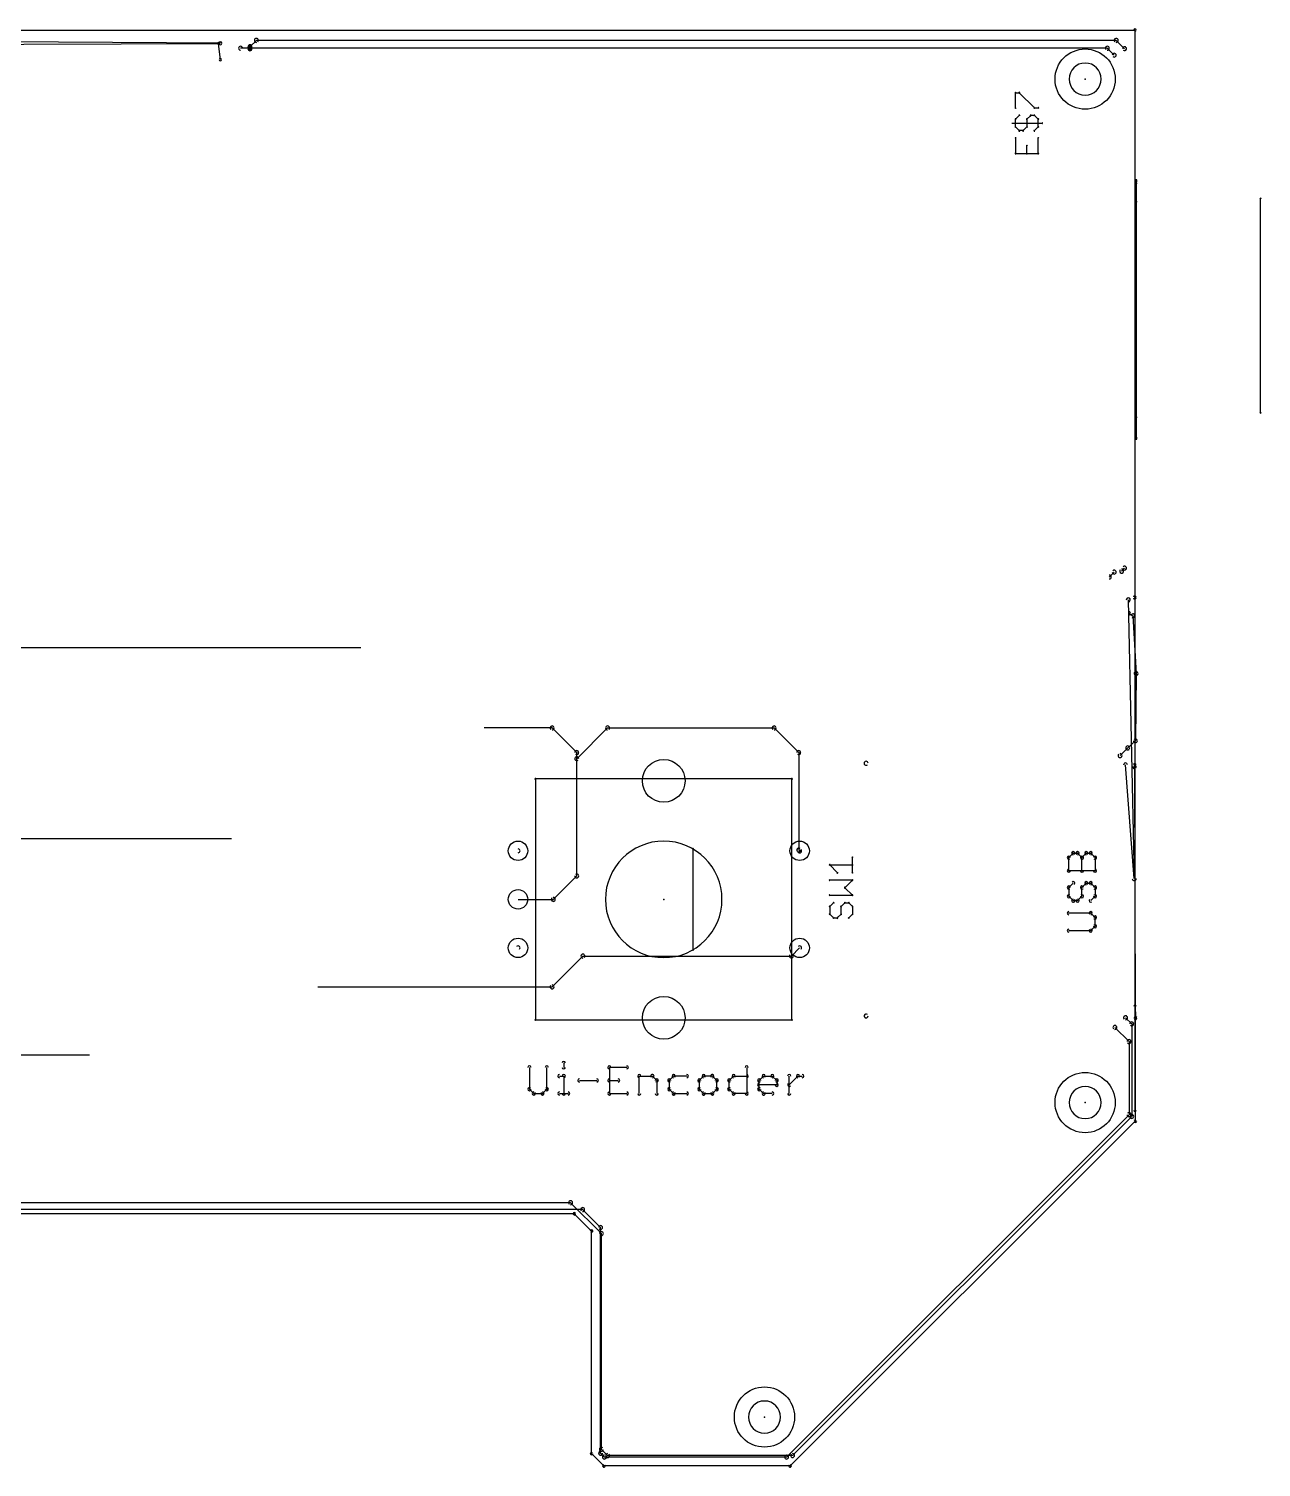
# Model space of a CAD drawing. Header units: millimetres. Extents: x 103 to 292, y -140 to -65.
# Drawn here: x 228.6 to 292.1, y -139.7 to -65.6 of the extents above; entities that cross this region are included whole.
import ezdxf

# ---------------------------------------------------------------- set-up
doc = ezdxf.new("R2010")
doc.units = ezdxf.units.MM
for name, color, linetype in [('1', 82, 'CONTINUOUS'), ('16', 175, 'CONTINUOUS'), ('20', 7, 'CONTINUOUS'), ('21', 253, 'CONTINUOUS'), ('23', 7, 'CONTINUOUS'), ('25', 253, 'CONTINUOUS'), ('29', 253, 'CONTINUOUS'), ('30', 253, 'CONTINUOUS'), ('44', 253, 'CONTINUOUS')]:
    doc.layers.add(name, color=color, linetype=linetype)

msp = doc.modelspace()

# ---------------------------------------------------------------- linework, layer by layer
at = {"layer": '1'}
for points in [[(238.506, -66.3448), (177.3682, -65.9638)], [(284.1752, -66.5988), (239.5474, -66.5988)], [(284.5308, -66.9544), (284.1752, -66.5988)], [(284.2768, -93.8276), (284.5308, -93.5736)], [(285.2598, -95.692), (285.4909, -95.824)], [(285.4909, -95.824), (285.656, -98.7958)], [(285.656, -98.7958), (285.623, -102.2629)], [(285.2268, -102.6262), (284.8305, -103.0224)], [(285.623, -102.2629), (285.2268, -102.6262)], [(284.5664, -117.0229), (285.2928, -117.7493)], [(285.2928, -117.7493), (285.2928, -121.5136)], [(285.2928, -121.5136), (267.6601, -139.1463)], [(257.1598, -126.4006), (174.0154, -126.4006)], [(258.0843, -127.3251), (257.1598, -126.4006)], [(258.0843, -138.9482), (258.0843, -127.3251)], [(258.2824, -139.1463), (258.0843, -138.9482)], [(267.6601, -139.1463), (258.2824, -139.1463)]]:
    msp.add_lwpolyline(points, dxfattribs=at)
for points in [[(238.5822, -66.3448, 1), (238.4298, -66.3448, 1)], [(238.5055, -66.421, 1), (238.5065, -66.2686, 1)], [(239.649, -66.5987, 1), (239.4458, -66.5989, 1)], [(239.5474, -66.4972, 1), (239.5474, -66.7004, 1)], [(284.247, -66.527, 1), (284.1034, -66.6706, 1)], [(284.1752, -66.7004, 1), (284.1752, -66.4972, 1)], [(284.6324, -66.9544, 1), (284.4292, -66.9544, 1)], [(284.459, -67.0262, 1), (284.6026, -66.8826, 1)], [(284.2768, -93.9292, 1), (284.2768, -93.726, 1)], [(284.4292, -93.5736, 1), (284.6324, -93.5736, 1)], [(284.6026, -93.6454, 1), (284.459, -93.5018, 1)], [(285.261, -95.7935, 1), (285.2586, -95.5904, 1)], [(285.5924, -95.8184, 1), (285.3895, -95.8297, 1)], [(285.4405, -95.9123, 1), (285.5413, -95.7358, 1)], [(285.7576, -98.7968, 1), (285.5544, -98.7949, 1)], [(285.5546, -98.8015, 1), (285.7575, -98.7902, 1)], [(285.6917, -102.3378, 1), (285.5543, -102.188, 1)], [(284.7587, -102.9506, 1), (284.9024, -103.0942, 1)], [(284.8305, -103.124, 1), (284.8305, -102.9208, 1)], [(285.1581, -102.5513, 1), (285.2954, -102.7011, 1)], [(285.2986, -102.698, 1), (285.1549, -102.5543, 1)], [(285.5214, -102.262, 1), (285.7246, -102.2639, 1)], [(271.8562, -103.4186, 1), (271.653, -103.4186, 1)], [(271.6828, -103.3468, 1), (271.8264, -103.4905, 1)], [(271.8264, -116.3567, 1), (271.6828, -116.5004, 1)], [(271.653, -116.4285, 1), (271.8562, -116.4285, 1)], [(284.6382, -116.951, 1), (284.4945, -117.0947, 1)], [(284.5664, -117.1245, 1), (284.5664, -116.9213, 1)], [(285.3944, -117.7493, 1), (285.1912, -117.7493, 1)], [(285.221, -117.8212, 1), (285.3646, -117.6775, 1)], [(285.3646, -121.5854, 1), (285.221, -121.4418, 1)], [(285.1912, -121.5136, 1), (285.3944, -121.5136, 1)], [(257.2316, -126.3287, 1), (257.0879, -126.4724, 1)], [(257.1598, -126.5022, 1), (257.1598, -126.299, 1)], [(258.1859, -127.3251, 1), (257.9827, -127.3251, 1)], [(258.0125, -127.397, 1), (258.1562, -127.2533, 1)], [(258.1562, -138.8763, 1), (258.0125, -139.02, 1)], [(257.9827, -138.9482, 1), (258.1859, -138.9482, 1)], [(258.2824, -139.0447, 1), (258.2824, -139.2479, 1)], [(258.2106, -139.2181, 1), (258.3543, -139.0744, 1)], [(267.5883, -139.0744, 1), (267.732, -139.2181, 1)], [(267.6601, -139.2479, 1), (267.6601, -139.0447, 1)]]:
    msp.add_lwpolyline(points, format="xyb", dxfattribs=at)
at = {"layer": '16'}
for points in [[(238.4044, -66.3702), (223.3676, -66.421)], [(238.506, -67.183), (238.4044, -66.3702)], [(240.3602, -66.1924), (240.03, -66.5226)], [(240.03, -66.5226), (240.03, -66.5734)], [(240.03, -66.5734), (240.03, -66.6242)], [(284.6324, -66.1924), (240.3602, -66.1924)], [(285.0642, -66.6242), (284.6324, -66.1924)], [(284.9118, -93.5228), (285.0642, -93.3704)], [(285.2547, -95.0087), (285.5595, -109.3597)], [(245.745, -97.4725), (175.5775, -97.4725)], [(255.5875, -101.6), (252.095, -101.6)], [(256.8575, -102.87), (255.5875, -101.6)], [(256.8575, -103.1875), (258.445, -101.6)], [(258.445, -101.6), (267.0175, -101.6)], [(267.0175, -101.6), (268.2875, -102.87)], [(256.8575, -109.22), (256.8575, -102.87)], [(268.2875, -102.87), (268.2875, -107.8798)], [(256.8575, -109.22), (256.8575, -103.1875)], [(285.5595, -109.3597), (285.115, -103.505)], [(239.0775, -107.315), (197.8025, -107.315)], [(268.2875, -107.8798), (268.3342, -107.9265)], [(255.651, -110.4265), (256.8575, -109.22)], [(253.8343, -110.4265), (255.651, -110.4265)], [(267.9133, -113.3475), (268.3342, -112.9265)], [(255.5875, -114.935), (257.175, -113.3475)], [(257.175, -113.3475), (267.9133, -113.3475)], [(243.5225, -114.935), (255.5875, -114.935)], [(285.115, -116.5225), (285.4325, -116.84)], [(285.4325, -116.84), (285.4325, -121.6025)], [(220.345, -118.4275), (231.775, -118.4275)], [(285.4325, -121.6025), (267.97, -139.065)], [(256.54, -126.0475), (174.625, -126.0475)], [(258.1275, -127.635), (256.54, -126.0475)], [(258.1275, -138.7475), (258.1275, -127.635)], [(258.445, -139.065), (258.1275, -138.7475)], [(267.97, -139.065), (258.445, -139.065)]]:
    msp.add_lwpolyline(points, dxfattribs=at)
for points in [[(238.4674, -66.3623, 1), (238.3414, -66.3781, 1)], [(238.4046, -66.4337, 1), (238.4042, -66.3067, 1)], [(240.1316, -66.5226, 1), (239.9284, -66.5226, 1)], [(240.1316, -66.5734, 1), (239.9284, -66.5734, 1)], [(240.1316, -66.6242, 1), (239.9284, -66.6242, 1)], [(239.9284, -66.5734, 1), (240.1316, -66.5734, 1)], [(239.9284, -66.6242, 1), (240.1316, -66.6242, 1)], [(239.9582, -66.4508, 1), (240.1018, -66.5944, 1)], [(240.3602, -66.0908, 1), (240.3602, -66.294, 1)], [(240.432, -66.2642, 1), (240.2884, -66.1206, 1)], [(284.7042, -66.1206, 1), (284.5606, -66.2642, 1)], [(284.6324, -66.294, 1), (284.6324, -66.0908, 1)], [(285.1658, -66.6242, 1), (284.9626, -66.6242, 1)], [(284.9924, -66.696, 1), (285.136, -66.5524, 1)], [(238.5695, -67.183, 1), (238.4425, -67.183, 1)], [(238.443, -67.1909, 1), (238.569, -67.1751, 1)], [(285.136, -93.4422, 1), (284.9924, -93.2986, 1)], [(284.84, -93.451, 1), (284.9836, -93.5946, 1)], [(284.9118, -93.6244, 1), (284.9118, -93.4212, 1)], [(284.9626, -93.3704, 1), (285.1658, -93.3704, 1)], [(285.3563, -95.0065, 1), (285.1531, -95.0109, 1)], [(285.2536, -95.1103, 1), (285.2558, -94.9071, 1)], [(255.6593, -101.5282, 1), (255.5157, -101.6718, 1)], [(255.5875, -101.7016, 1), (255.5875, -101.4984, 1)], [(258.445, -101.4984, 1), (258.445, -101.7016, 1)], [(258.5168, -101.6718, 1), (258.3732, -101.5282, 1)], [(267.0893, -101.5282, 1), (266.9457, -101.6718, 1)], [(267.0175, -101.7016, 1), (267.0175, -101.4984, 1)], [(256.9591, -102.87, 1), (256.7559, -102.87, 1)], [(256.7857, -102.9418, 1), (256.9293, -102.7982, 1)], [(268.3891, -102.87, 1), (268.1859, -102.87, 1)], [(268.2157, -102.9418, 1), (268.3593, -102.7982, 1)], [(256.9591, -103.1875, 1), (256.7559, -103.1875, 1)], [(256.7857, -103.1157, 1), (256.9293, -103.2593, 1)], [(285.2163, -103.4973, 1), (285.0137, -103.5127, 1)], [(253.8343, -108.0281, 1), (253.8343, -107.8249, 1)], [(268.3593, -107.8079, 1), (268.2157, -107.9516, 1)], [(268.1859, -107.8798, 1), (268.3891, -107.8798, 1)], [(268.2624, -107.9983, 1), (268.4061, -107.8547, 1)], [(256.7559, -109.22, 1), (256.9591, -109.22, 1)], [(256.7559, -109.22, 1), (256.9591, -109.22, 1)], [(256.9293, -109.2918, 1), (256.7857, -109.1482, 1)], [(285.4579, -109.3619, 1), (285.6611, -109.3575, 1)], [(285.4582, -109.3674, 1), (285.6608, -109.352, 1)], [(255.5792, -110.3547, 1), (255.7228, -110.4983, 1)], [(255.651, -110.5281, 1), (255.651, -110.3249, 1)], [(253.9061, -112.9983, 1), (253.7624, -112.8547, 1)], [(257.175, -113.2459, 1), (257.175, -113.4491, 1)], [(257.2468, -113.4193, 1), (257.1032, -113.2757, 1)], [(267.8414, -113.2757, 1), (267.9851, -113.4193, 1)], [(267.9133, -113.4491, 1), (267.9133, -113.2459, 1)], [(268.4061, -112.9983, 1), (268.2624, -112.8547, 1)], [(255.5157, -114.8632, 1), (255.6593, -115.0068, 1)], [(255.5875, -115.0366, 1), (255.5875, -114.8334, 1)], [(285.1868, -116.4507, 1), (285.0432, -116.5943, 1)], [(285.115, -116.6241, 1), (285.115, -116.4209, 1)], [(285.5341, -116.84, 1), (285.3309, -116.84, 1)], [(285.3607, -116.9118, 1), (285.5043, -116.7682, 1)], [(285.3309, -121.6025, 1), (285.5341, -121.6025, 1)], [(285.5043, -121.6743, 1), (285.3607, -121.5307, 1)], [(256.6118, -125.9757, 1), (256.4682, -126.1193, 1)], [(256.54, -126.1491, 1), (256.54, -125.9459, 1)], [(258.2291, -127.635, 1), (258.0259, -127.635, 1)], [(258.0557, -127.7068, 1), (258.1993, -127.5632, 1)], [(258.0259, -138.7475, 1), (258.2291, -138.7475, 1)], [(258.1993, -138.6757, 1), (258.0557, -138.8193, 1)], [(258.445, -138.9634, 1), (258.445, -139.1666, 1)], [(258.3732, -139.1368, 1), (258.5168, -138.9932, 1)], [(267.8982, -138.9932, 1), (268.0418, -139.1368, 1)], [(267.97, -139.1666, 1), (267.97, -138.9634, 1)]]:
    msp.add_lwpolyline(points, format="xyb", dxfattribs=at)
at = {"layer": '20'}
for points in [[(174.7012, -65.659), (285.5976, -65.659)], [(285.5976, -65.659), (285.5976, -121.285)], [(285.59, -94.8665), (285.59, -94.8995)], [(285.5595, -103.632), (285.5913, -103.6003)], [(285.623, -116.4666), (285.59, -103.4999)], [(285.6014, -115.9383), (285.623, -116.4666)], [(285.623, -116.5543), (285.6014, -115.9383)], [(285.623, -121.8565), (285.623, -116.5543)], [(285.5913, -121.8565), (267.843, -139.6047)], [(256.7305, -126.619), (174.4027, -126.619)], [(257.6195, -127.508), (256.7305, -126.619)], [(257.6195, -138.9698), (257.6195, -127.508)], [(258.2545, -139.6047), (257.6195, -138.9698)], [(267.843, -139.6047), (258.2545, -139.6047)]]:
    msp.add_lwpolyline(points, dxfattribs=at)
for points in [[(285.6611, -65.659, 1), (285.5341, -65.659, 1)], [(285.5976, -65.7225, 1), (285.5976, -65.5955, 1)], [(285.6535, -94.8665, 1), (285.5265, -94.8665, 1)], [(285.59, -94.93, 1), (285.59, -94.803, 1)], [(285.5265, -94.8995, 1), (285.6535, -94.8995, 1)], [(285.5146, -103.5871, 1), (285.6044, -103.6769, 1)], [(285.6535, -103.4998, 1), (285.5265, -103.5001, 1)], [(285.6362, -103.6452, 1), (285.5463, -103.5553, 1)], [(285.6649, -115.9357, 1), (285.538, -115.9409, 1)], [(285.6649, -115.9361, 1), (285.5379, -115.9405, 1)], [(285.5595, -116.4668, 1), (285.6865, -116.4665, 1)], [(285.6865, -116.5543, 1), (285.5595, -116.5543, 1)], [(285.5595, -116.5565, 1), (285.6865, -116.552, 1)], [(285.5596, -116.4692, 1), (285.6864, -116.464, 1)], [(285.5341, -121.285, 1), (285.6611, -121.285, 1)], [(285.6362, -121.9014, 1), (285.5463, -121.8116, 1)], [(285.5595, -121.8565, 1), (285.6865, -121.8565, 1)], [(256.7754, -126.5741, 1), (256.6856, -126.6639, 1)], [(256.7305, -126.6825, 1), (256.7305, -126.5555, 1)], [(257.683, -127.508, 1), (257.556, -127.508, 1)], [(257.5746, -127.5529, 1), (257.6644, -127.4631, 1)], [(257.6644, -138.9248, 1), (257.5746, -139.0147, 1)], [(257.556, -138.9698, 1), (257.683, -138.9698, 1)], [(258.2545, -139.5412, 1), (258.2545, -139.6683, 1)], [(258.2096, -139.6497, 1), (258.2994, -139.5598, 1)], [(267.7981, -139.5598, 1), (267.8879, -139.6497, 1)], [(267.843, -139.6683, 1), (267.843, -139.5412, 1)]]:
    msp.add_lwpolyline(points, format="xyb", dxfattribs=at)
for centre in [(283.0322, -68.1863), (283.0322, -120.8913), (266.5222, -137.0838)]:
    msp.add_circle(centre, 1.55, dxfattribs=at)
at = {"layer": '21'}
for points in [[(285.6999, -73.4032, 1), (285.6364, -73.4032, 1)], [(285.6999, -73.4032, 1), (285.6364, -73.4032, 1)], [(285.6999, -73.4532, 1), (285.6364, -73.4532, 1)], [(285.6999, -73.4532, 1), (285.6364, -73.4532, 1)], [(285.6364, -73.4532, 1), (285.6999, -73.4532, 1)], [(285.6364, -73.4532, 1), (285.6999, -73.4532, 1)], [(285.6999, -73.5532, 1), (285.6364, -73.5532, 1)], [(285.6364, -73.5532, 1), (285.6999, -73.5532, 1)], [(285.6364, -73.5532, 1), (285.6999, -73.5532, 1)], [(285.6682, -73.4349, 1), (285.6682, -73.3714, 1)], [(285.6682, -74.5349, 1), (285.6682, -74.4714, 1)], [(292.0999, -74.3532, 1), (292.0364, -74.3532, 1)], [(285.6682, -85.6349, 1), (285.6682, -85.5714, 1)], [(292.0364, -85.3532, 1), (292.0999, -85.3532, 1)], [(285.6999, -86.6532, 1), (285.6364, -86.6532, 1)], [(285.6999, -86.6532, 1), (285.6364, -86.6532, 1)], [(285.6364, -86.6532, 1), (285.6999, -86.6532, 1)], [(285.6364, -86.7032, 1), (285.6999, -86.7032, 1)], [(285.6364, -86.7032, 1), (285.6999, -86.7032, 1)], [(285.6682, -86.7349, 1), (285.6682, -86.6714, 1)], [(254.7343, -104.1947, 1), (254.7343, -104.2583, 1)], [(254.766, -104.2265, 1), (254.7025, -104.2265, 1)], [(267.966, -104.2265, 1), (267.9025, -104.2265, 1)], [(267.9343, -104.2583, 1), (267.9343, -104.1947, 1)], [(261.3342, -113.4265, 1), (261.3342, -107.4265, 1), (261.3342, -113.4265)], [(262.866, -107.8265, 1), (262.8025, -107.8265, 1)], [(282.42, -107.9689, 1), (282.42, -108.134, 1)], [(282.4783, -108.1098, 1), (282.3616, -107.993, 1)], [(282.7029, -107.993, 1), (282.5861, -108.1098, 1)], [(282.6445, -108.134, 1), (282.6445, -107.9689, 1)], [(283.0936, -107.9689, 1), (283.0936, -108.134, 1)], [(283.152, -108.1098, 1), (283.0353, -107.993, 1)], [(283.3766, -107.993, 1), (283.2598, -108.1098, 1)], [(283.3182, -108.134, 1), (283.3182, -107.9689, 1)], [(282.2779, -108.276, 1), (282.1128, -108.276, 1)], [(282.137, -108.2176, 1), (282.2538, -108.3343, 1)], [(282.1954, -108.8671, 1), (282.1954, -109.0322, 1)], [(282.9516, -108.276, 1), (282.7865, -108.276, 1)], [(282.8107, -108.2176, 1), (282.9274, -108.3343, 1)], [(282.8107, -108.3343, 1), (282.9274, -108.2176, 1)], [(283.6253, -108.276, 1), (283.4602, -108.276, 1)], [(283.4844, -108.3343, 1), (283.6011, -108.2176, 1)], [(283.5427, -109.0322, 1), (283.5427, -108.8671, 1)], [(282.1128, -108.9496, 1), (282.2779, -108.9496, 1)], [(282.4783, -109.6534, 1), (282.3616, -109.5366, 1)], [(282.7865, -108.9496, 1), (282.9516, -108.9496, 1)], [(283.0936, -109.5125, 1), (283.0936, -109.6776, 1)], [(283.152, -109.6534, 1), (283.0353, -109.5366, 1)], [(283.3766, -109.5366, 1), (283.2598, -109.6534, 1)], [(283.3182, -109.6776, 1), (283.3182, -109.5125, 1)], [(283.4602, -108.9496, 1), (283.6253, -108.9496, 1)], [(282.2779, -109.8196, 1), (282.1128, -109.8196, 1)], [(282.137, -109.7612, 1), (282.2538, -109.8779, 1)], [(282.2538, -110.2103, 1), (282.137, -110.3271, 1)], [(282.1128, -110.2687, 1), (282.2779, -110.2687, 1)], [(282.9516, -109.8196, 1), (282.7865, -109.8196, 1)], [(282.8107, -109.7612, 1), (282.9274, -109.8779, 1)], [(282.7865, -110.2687, 1), (282.9516, -110.2687, 1)], [(282.9274, -110.3271, 1), (282.8107, -110.2103, 1)], [(283.6253, -109.8196, 1), (283.4602, -109.8196, 1)], [(283.4602, -110.2687, 1), (283.6253, -110.2687, 1)], [(283.4844, -109.8779, 1), (283.6011, -109.7612, 1)], [(283.6011, -110.3271, 1), (283.4844, -110.2103, 1)], [(282.1954, -111.0561, 1), (282.1954, -111.2212, 1)], [(282.42, -110.4107, 1), (282.42, -110.5758, 1)], [(282.3616, -110.5516, 1), (282.4783, -110.4349, 1)], [(282.5861, -110.4349, 1), (282.7029, -110.5516, 1)], [(282.6445, -110.5758, 1), (282.6445, -110.4107, 1)], [(283.2598, -110.4349, 1), (283.3766, -110.5516, 1)], [(283.3766, -111.0803, 1), (283.2598, -111.197, 1)], [(283.3182, -111.2212, 1), (283.3182, -111.0561, 1)], [(283.6253, -111.3632, 1), (283.4602, -111.3632, 1)], [(283.4602, -111.8123, 1), (283.6253, -111.8123, 1)], [(283.4844, -111.4216, 1), (283.6011, -111.3048, 1)], [(283.6011, -111.8707, 1), (283.4844, -111.7539, 1)], [(282.1954, -111.9543, 1), (282.1954, -112.1194, 1)], [(283.2598, -111.9785, 1), (283.3766, -112.0952, 1)], [(283.3182, -112.1194, 1), (283.3182, -111.9543, 1)], [(262.8025, -113.0265, 1), (262.866, -113.0265, 1)], [(254.7025, -116.6265, 1), (254.766, -116.6265, 1)], [(254.7343, -116.5948, 1), (254.7343, -116.6583, 1)], [(267.9025, -116.6265, 1), (267.966, -116.6265, 1)], [(267.9343, -116.6583, 1), (267.9343, -116.5948, 1)], [(254.5017, -119.0766, 1), (254.3366, -119.0766, 1)], [(255.3999, -119.0766, 1), (255.2348, -119.0766, 1)], [(256.2698, -118.852, 1), (256.1047, -118.852, 1)], [(256.1047, -119.0766, 1), (256.2698, -119.0766, 1)], [(258.5354, -118.994, 1), (258.5354, -119.1591, 1)], [(258.6179, -119.0766, 1), (258.4528, -119.0766, 1)], [(259.4336, -119.1591, 1), (259.4336, -118.994, 1)], [(265.6906, -119.0766, 1), (265.5255, -119.0766, 1)], [(255.9627, -119.4432, 1), (255.9627, -119.6083, 1)], [(256.2698, -119.5257, 1), (256.1047, -119.5257, 1)], [(256.1873, -119.6083, 1), (256.1873, -119.4432, 1)], [(256.9918, -119.6677, 1), (256.9918, -119.8328, 1)], [(257.89, -119.8328, 1), (257.89, -119.6677, 1)], [(258.5354, -119.6677, 1), (258.5354, -119.8328, 1)], [(258.9845, -119.8328, 1), (258.9845, -119.6677, 1)], [(260.1615, -119.5257, 1), (259.9964, -119.5257, 1)], [(260.079, -119.4432, 1), (260.079, -119.6083, 1)], [(260.811, -119.4673, 1), (260.6943, -119.5841, 1)], [(260.7527, -119.6083, 1), (260.7527, -119.4432, 1)], [(261.0598, -119.7503, 1), (260.8947, -119.7503, 1)], [(260.9189, -119.8086, 1), (261.0356, -119.6919, 1)], [(261.7051, -119.7503, 1), (261.54, -119.7503, 1)], [(261.5642, -119.6919, 1), (261.681, -119.8086, 1)], [(261.8471, -119.4432, 1), (261.8471, -119.6083, 1)], [(261.9055, -119.5841, 1), (261.7888, -119.4673, 1)], [(262.5208, -119.6083, 1), (262.5208, -119.4432, 1)], [(263.2488, -119.7503, 1), (263.0836, -119.7503, 1)], [(263.1078, -119.6919, 1), (263.2246, -119.8086, 1)], [(263.3908, -119.4432, 1), (263.3908, -119.6083, 1)], [(263.4491, -119.5841, 1), (263.3324, -119.4673, 1)], [(263.8982, -119.4673, 1), (263.7815, -119.5841, 1)], [(263.8399, -119.6083, 1), (263.8399, -119.4432, 1)], [(264.147, -119.7503, 1), (263.9819, -119.7503, 1)], [(264.0061, -119.8086, 1), (264.1228, -119.6919, 1)], [(264.6514, -119.6919, 1), (264.7682, -119.8086, 1)], [(264.7924, -119.7503, 1), (264.6273, -119.7503, 1)], [(264.9344, -119.4432, 1), (264.9344, -119.6083, 1)], [(264.9927, -119.5841, 1), (264.876, -119.4673, 1)], [(265.608, -119.6083, 1), (265.608, -119.4432, 1)], [(266.195, -119.6919, 1), (266.3118, -119.8086, 1)], [(266.2534, -119.8923, 1), (266.2534, -120.0574, 1)], [(266.336, -119.7503, 1), (266.1709, -119.7503, 1)], [(266.478, -119.4432, 1), (266.478, -119.6083, 1)], [(266.5363, -119.5841, 1), (266.4196, -119.4673, 1)], [(266.9855, -119.4673, 1), (266.8687, -119.5841, 1)], [(266.9271, -119.6083, 1), (266.9271, -119.4432, 1)], [(267.2342, -119.7503, 1), (267.0691, -119.7503, 1)], [(267.0691, -119.9748, 1), (267.2342, -119.9748, 1)], [(267.0933, -119.8086, 1), (267.21, -119.6919, 1)], [(267.1516, -120.0574, 1), (267.1516, -119.8923, 1)], [(267.7386, -119.9165, 1), (267.8554, -120.0332, 1)], [(267.8796, -119.5257, 1), (267.7145, -119.5257, 1)], [(268.2461, -119.4432, 1), (268.2461, -119.6083, 1)], [(268.3045, -119.5841, 1), (268.1878, -119.4673, 1)], [(268.4707, -119.6083, 1), (268.4707, -119.4432, 1)], [(254.4775, -120.141, 1), (254.3607, -120.2578, 1)], [(254.3366, -120.1994, 1), (254.5017, -120.1994, 1)], [(254.6437, -120.3414, 1), (254.6437, -120.5065, 1)], [(254.5853, -120.4823, 1), (254.702, -120.3656, 1)], [(255.0344, -120.3656, 1), (255.1511, -120.4823, 1)], [(255.0928, -120.5065, 1), (255.0928, -120.3414, 1)], [(255.2348, -120.1994, 1), (255.3999, -120.1994, 1)], [(255.3757, -120.2578, 1), (255.259, -120.141, 1)], [(255.9627, -120.3414, 1), (255.9627, -120.5065, 1)], [(256.1047, -120.4239, 1), (256.2698, -120.4239, 1)], [(256.4118, -120.5065, 1), (256.4118, -120.3414, 1)], [(258.5354, -120.3414, 1), (258.5354, -120.5065, 1)], [(258.4528, -120.4239, 1), (258.6179, -120.4239, 1)], [(259.4336, -120.5065, 1), (259.4336, -120.3414, 1)], [(259.9964, -120.4239, 1), (260.1615, -120.4239, 1)], [(260.8947, -120.4239, 1), (261.0598, -120.4239, 1)], [(261.681, -120.141, 1), (261.5642, -120.2578, 1)], [(261.54, -120.1994, 1), (261.7051, -120.1994, 1)], [(261.8471, -120.3414, 1), (261.8471, -120.5065, 1)], [(261.7888, -120.4823, 1), (261.9055, -120.3656, 1)], [(262.5208, -120.5065, 1), (262.5208, -120.3414, 1)], [(263.2246, -120.141, 1), (263.1078, -120.2578, 1)], [(263.0836, -120.1994, 1), (263.2488, -120.1994, 1)], [(263.3908, -120.3414, 1), (263.3908, -120.5065, 1)], [(263.3324, -120.4823, 1), (263.4491, -120.3656, 1)], [(263.7815, -120.3656, 1), (263.8982, -120.4823, 1)], [(263.8399, -120.5065, 1), (263.8399, -120.3414, 1)], [(263.9819, -120.1994, 1), (264.147, -120.1994, 1)], [(264.1228, -120.2578, 1), (264.0061, -120.141, 1)], [(264.7682, -120.141, 1), (264.6514, -120.2578, 1)], [(264.6273, -120.1994, 1), (264.7924, -120.1994, 1)], [(264.9344, -120.3414, 1), (264.9344, -120.5065, 1)], [(264.876, -120.4823, 1), (264.9927, -120.3656, 1)], [(265.5255, -120.4239, 1), (265.6906, -120.4239, 1)], [(265.608, -120.5065, 1), (265.608, -120.3414, 1)], [(266.3118, -120.141, 1), (266.195, -120.2578, 1)], [(266.1709, -120.1994, 1), (266.336, -120.1994, 1)], [(266.478, -120.3414, 1), (266.478, -120.5065, 1)], [(266.4196, -120.4823, 1), (266.5363, -120.3656, 1)], [(266.9271, -120.5065, 1), (266.9271, -120.3414, 1)], [(267.7145, -120.4239, 1), (267.8796, -120.4239, 1)]]:
    msp.add_lwpolyline(points, format="xyb", dxfattribs=at)
for points in [[(285.6682, -73.4532), (285.6682, -73.4032)], [(285.6682, -73.4032), (285.6682, -73.4532)], [(285.6682, -73.4532), (285.6682, -73.5532)], [(285.6682, -73.5532), (285.6682, -73.4532)], [(285.6682, -73.5532), (285.6682, -86.6532)], [(292.0682, -85.3532), (292.0682, -74.3532)], [(285.6682, -86.6532), (285.6682, -86.7032)], [(285.6682, -86.7032), (285.6682, -86.6532)], [(254.7343, -104.2265), (254.7343, -116.6265)], [(267.9343, -104.2265), (254.7343, -104.2265)], [(267.9343, -116.6265), (267.9343, -104.2265)], [(262.8342, -107.8265), (262.8342, -113.0265)], [(282.1954, -108.276), (282.42, -108.0514)], [(282.42, -108.0514), (282.6445, -108.0514)], [(282.6445, -108.0514), (282.8691, -108.276)], [(282.8691, -108.276), (283.0936, -108.0514)], [(283.0936, -108.0514), (283.3182, -108.0514)], [(283.3182, -108.0514), (283.5427, -108.276)], [(282.1954, -108.9496), (282.1954, -108.276)], [(282.8691, -108.9496), (282.8691, -108.276)], [(283.5427, -108.276), (283.5427, -108.9496)], [(283.5427, -108.9496), (282.1954, -108.9496)], [(282.42, -109.595), (282.1954, -109.8196)], [(282.8691, -109.8196), (283.0936, -109.595)], [(283.0936, -109.595), (283.3182, -109.595)], [(283.3182, -109.595), (283.5427, -109.8196)], [(282.1954, -109.8196), (282.1954, -110.2687)], [(282.1954, -110.2687), (282.42, -110.4933)], [(282.6445, -110.4933), (282.8691, -110.2687)], [(282.8691, -110.2687), (282.8691, -109.8196)], [(283.5427, -110.2687), (283.3182, -110.4933)], [(283.5427, -109.8196), (283.5427, -110.2687)], [(282.42, -110.4933), (282.6445, -110.4933)], [(283.3182, -111.1386), (282.1954, -111.1386)], [(283.5427, -111.3632), (283.3182, -111.1386)], [(283.3182, -112.0369), (283.5427, -111.8123)], [(283.5427, -111.8123), (283.5427, -111.3632)], [(282.1954, -112.0369), (283.3182, -112.0369)], [(254.7343, -116.6265), (267.9343, -116.6265)], [(254.4191, -119.0766), (254.4191, -120.1994)], [(255.3173, -120.1994), (255.3173, -119.0766)], [(256.1873, -118.852), (256.1873, -119.0766)], [(259.4336, -119.0766), (258.5354, -119.0766)], [(258.5354, -119.0766), (258.5354, -120.4239)], [(265.608, -119.0766), (265.608, -120.4239)], [(255.9627, -119.5257), (256.1873, -119.5257)], [(256.1873, -119.5257), (256.1873, -120.4239)], [(256.9918, -119.7503), (257.89, -119.7503)], [(258.5354, -119.7503), (258.9845, -119.7503)], [(260.079, -120.4239), (260.079, -119.5257)], [(260.079, -119.5257), (260.7527, -119.5257)], [(260.7527, -119.5257), (260.9772, -119.7503)], [(260.9772, -119.7503), (260.9772, -120.4239)], [(261.8471, -119.5257), (261.6226, -119.7503)], [(261.6226, -119.7503), (261.6226, -120.1994)], [(262.5208, -119.5257), (261.8471, -119.5257)], [(263.3908, -119.5257), (263.1662, -119.7503)], [(263.1662, -119.7503), (263.1662, -120.1994)], [(263.8399, -119.5257), (263.3908, -119.5257)], [(264.0644, -119.7503), (263.8399, -119.5257)], [(264.0644, -120.1994), (264.0644, -119.7503)], [(264.7098, -119.7503), (264.9344, -119.5257)], [(264.7098, -120.1994), (264.7098, -119.7503)], [(264.9344, -119.5257), (265.608, -119.5257)], [(266.2534, -119.7503), (266.478, -119.5257)], [(266.2534, -120.1994), (266.2534, -119.7503)], [(267.1516, -119.9748), (266.2534, -119.9748)], [(266.478, -119.5257), (266.9271, -119.5257)], [(266.9271, -119.5257), (267.1516, -119.7503)], [(267.1516, -119.7503), (267.1516, -119.9748)], [(267.797, -120.4239), (267.797, -119.5257)], [(267.797, -119.9748), (268.2461, -119.5257)], [(268.2461, -119.5257), (268.4707, -119.5257)], [(254.4191, -120.1994), (254.6437, -120.4239)], [(254.6437, -120.4239), (255.0928, -120.4239)], [(255.0928, -120.4239), (255.3173, -120.1994)], [(255.9627, -120.4239), (256.4118, -120.4239)], [(258.5354, -120.4239), (259.4336, -120.4239)], [(261.6226, -120.1994), (261.8471, -120.4239)], [(261.8471, -120.4239), (262.5208, -120.4239)], [(263.1662, -120.1994), (263.3908, -120.4239)], [(263.3908, -120.4239), (263.8399, -120.4239)], [(263.8399, -120.4239), (264.0644, -120.1994)], [(264.9344, -120.4239), (264.7098, -120.1994)], [(265.608, -120.4239), (264.9344, -120.4239)], [(266.478, -120.4239), (266.2534, -120.1994)], [(266.9271, -120.4239), (266.478, -120.4239)]]:
    msp.add_lwpolyline(points, dxfattribs=at)
at = {"layer": '23'}
for p in [(283.0322, -68.1863), (261.3342, -110.4265), (283.0322, -120.8913), (266.5222, -137.0838)]:
    msp.add_point(p, dxfattribs=at)
at = {"layer": '25'}
for points in [[(279.4752, -68.8936, 1), (279.4244, -68.8936, 1)], [(279.4498, -68.8682, 1), (279.4498, -68.919, 1)], [(279.6627, -68.8756, 1), (279.6267, -68.9116, 1)], [(279.6447, -68.919, 1), (279.6447, -68.8682, 1)], [(279.4318, -70.2399, 1), (279.4678, -70.2759, 1)], [(279.4244, -69.6732, 1), (279.4752, -69.6732, 1)], [(279.4752, -70.2579, 1), (279.4244, -70.2579, 1)], [(279.6627, -70.081, 1), (279.6267, -70.045, 1)], [(280.0165, -70.2399, 1), (280.0525, -70.2759, 1)], [(280.0599, -70.2579, 1), (280.0091, -70.2579, 1)], [(280.2294, -70.0376, 1), (280.2294, -70.0884, 1)], [(280.2474, -70.081, 1), (280.2114, -70.045, 1)], [(280.4423, -70.045, 1), (280.4063, -70.081, 1)], [(280.4243, -69.6478, 1), (280.4243, -69.6986, 1)], [(280.4063, -69.6912, 1), (280.4423, -69.6552, 1)], [(280.4243, -70.0884, 1), (280.4243, -70.0376, 1)], [(280.6446, -70.2579, 1), (280.5938, -70.2579, 1)], [(280.6012, -70.2759, 1), (280.6372, -70.2399, 1)], [(280.6192, -69.6986, 1), (280.6192, -69.6478, 1)], [(279.4678, -70.6297, 1), (279.4318, -70.6657, 1)], [(279.4244, -70.6477, 1), (279.4752, -70.6477, 1)], [(279.6447, -70.8172, 1), (279.6447, -70.868, 1)], [(279.6267, -70.8606, 1), (279.6627, -70.8246, 1)], [(279.8216, -70.8246, 1), (279.8576, -70.8606, 1)], [(279.8396, -70.868, 1), (279.8396, -70.8172, 1)], [(280.0091, -70.6477, 1), (280.0599, -70.6477, 1)], [(280.0525, -70.6657, 1), (280.0165, -70.6297, 1)], [(280.4063, -70.8246, 1), (280.4423, -70.8606, 1)], [(280.5938, -70.6477, 1), (280.6446, -70.6477, 1)], [(280.6372, -70.6657, 1), (280.6012, -70.6297, 1)], [(280.8141, -70.4782, 1), (280.8141, -70.4274, 1)], [(279.4752, -71.2324, 1), (279.4244, -71.2324, 1)], [(280.0599, -71.6222, 1), (280.0091, -71.6222, 1)], [(280.6446, -71.2324, 1), (280.5938, -71.2324, 1)], [(279.4498, -71.9866, 1), (279.4498, -72.0374, 1)], [(279.4244, -72.012, 1), (279.4752, -72.012, 1)], [(280.0091, -72.012, 1), (280.0599, -72.012, 1)], [(280.5938, -72.012, 1), (280.6446, -72.012, 1)], [(280.6192, -72.0374, 1), (280.6192, -71.9866, 1)], [(269.902, -108.6373, 1), (269.8661, -108.6733, 1)], [(269.8841, -108.6299, 1), (269.8841, -108.6807, 1)], [(271.0788, -108.2655, 1), (271.0281, -108.2655, 1)], [(271.0534, -108.6807, 1), (271.0534, -108.6299, 1)], [(269.8841, -109.4095, 1), (269.8841, -109.4603, 1)], [(270.2559, -109.0631, 1), (270.2918, -109.0271, 1)], [(271.0281, -109.0451, 1), (271.0788, -109.0451, 1)], [(271.0714, -109.4529, 1), (271.0355, -109.4169, 1)], [(271.0534, -109.4603, 1), (271.0534, -109.4095, 1)], [(269.8841, -110.1891, 1), (269.8841, -110.2399, 1)], [(270.6816, -109.8067, 1), (270.6457, -109.8427, 1)], [(270.6457, -109.8067, 1), (270.6816, -109.8427, 1)], [(271.0355, -110.2325, 1), (271.0714, -110.1965, 1)], [(271.0534, -110.2399, 1), (271.0534, -110.1891, 1)], [(269.8661, -110.7812, 1), (269.902, -110.8172, 1)], [(269.9095, -110.7992, 1), (269.8587, -110.7992, 1)], [(270.0969, -110.6223, 1), (270.061, -110.5863, 1)], [(270.4508, -110.7812, 1), (270.4867, -110.8172, 1)], [(270.4942, -110.7992, 1), (270.4434, -110.7992, 1)], [(270.6637, -110.5789, 1), (270.6637, -110.6297, 1)], [(270.6816, -110.6223, 1), (270.6457, -110.5863, 1)], [(270.8765, -110.5863, 1), (270.8406, -110.6223, 1)], [(270.8586, -110.6297, 1), (270.8586, -110.5789, 1)], [(271.0788, -110.7992, 1), (271.0281, -110.7992, 1)], [(271.0355, -110.8172, 1), (271.0714, -110.7812, 1)], [(269.902, -111.171, 1), (269.8661, -111.207, 1)], [(269.8587, -111.189, 1), (269.9095, -111.189, 1)], [(270.079, -111.3585, 1), (270.079, -111.4093, 1)], [(270.061, -111.4019, 1), (270.0969, -111.3659, 1)], [(270.2559, -111.3659, 1), (270.2918, -111.4019, 1)], [(270.2739, -111.4093, 1), (270.2739, -111.3585, 1)], [(270.4434, -111.189, 1), (270.4942, -111.189, 1)], [(270.4867, -111.207, 1), (270.4508, -111.171, 1)], [(270.8406, -111.3659, 1), (270.8765, -111.4019, 1)], [(271.0281, -111.189, 1), (271.0788, -111.189, 1)], [(271.0714, -111.207, 1), (271.0355, -111.171, 1)]]:
    msp.add_lwpolyline(points, format="xyb", dxfattribs=at)
for points in [[(279.4498, -69.6732), (279.4498, -68.8936)], [(279.4498, -68.8936), (279.6447, -68.8936)], [(279.6447, -68.8936), (280.4243, -69.6732)], [(279.4498, -70.2579), (279.6447, -70.063)], [(279.4498, -70.6477), (279.4498, -70.2579)], [(280.2294, -70.063), (280.0345, -70.2579)], [(280.0345, -70.2579), (280.0345, -70.6477)], [(280.4243, -70.063), (280.2294, -70.063)], [(280.4243, -69.6732), (280.6192, -69.6732)], [(280.6192, -70.2579), (280.4243, -70.063)], [(280.6192, -70.6477), (280.6192, -70.2579)], [(279.2549, -70.4528), (280.8141, -70.4528)], [(279.6447, -70.8426), (279.4498, -70.6477)], [(279.8396, -70.8426), (279.6447, -70.8426)], [(280.0345, -70.6477), (279.8396, -70.8426)], [(280.4243, -70.8426), (280.6192, -70.6477)], [(279.4498, -71.2324), (279.4498, -72.012)], [(280.0345, -72.012), (280.0345, -71.6222)], [(280.6192, -72.012), (280.6192, -71.2324)], [(279.4498, -72.012), (280.6192, -72.012)], [(270.2739, -109.0451), (269.8841, -108.6553)], [(269.8841, -108.6553), (271.0534, -108.6553)], [(271.0534, -109.0451), (271.0534, -108.2655)], [(271.0534, -109.4349), (269.8841, -109.4349)], [(270.6637, -109.8247), (271.0534, -109.4349)], [(269.8841, -110.2145), (271.0534, -110.2145)], [(271.0534, -110.2145), (270.6637, -109.8247)], [(270.079, -110.6043), (269.8841, -110.7992)], [(269.8841, -110.7992), (269.8841, -111.189)], [(270.4688, -110.7992), (270.6637, -110.6043)], [(270.4688, -111.189), (270.4688, -110.7992)], [(270.6637, -110.6043), (270.8586, -110.6043)], [(270.8586, -110.6043), (271.0534, -110.7992)], [(271.0534, -110.7992), (271.0534, -111.189)], [(269.8841, -111.189), (270.079, -111.3839)], [(270.079, -111.3839), (270.2739, -111.3839)], [(270.2739, -111.3839), (270.4688, -111.189)], [(271.0534, -111.189), (270.8586, -111.3839)]]:
    msp.add_lwpolyline(points, dxfattribs=at)
at = {"layer": '29'}
for points in [[(283.0322, -69.0121, 1), (283.0322, -67.3605, 1), (283.0322, -69.0121)], [(283.0322, -121.7171, 1), (283.0322, -120.0655, 1), (283.0322, -121.7171)], [(266.5222, -137.9096, 1), (266.5222, -136.258, 1), (266.5222, -137.9096)]]:
    msp.add_lwpolyline(points, format="xyb", dxfattribs=at)
at = {"layer": '30'}
for points in [[(283.0322, -69.0121, 1), (283.0322, -67.3605, 1), (283.0322, -69.0121)], [(283.0322, -121.7171, 1), (283.0322, -120.0655, 1), (283.0322, -121.7171)], [(266.5222, -137.9096, 1), (266.5222, -136.258, 1), (266.5222, -137.9096)]]:
    msp.add_lwpolyline(points, format="xyb", dxfattribs=at)
at = {"layer": '44'}
for centre, radius in [((261.3342, -104.3265), 1.1), ((253.8343, -107.9265), 0.5), ((268.3342, -107.9265), 0.5), ((253.8343, -110.4265), 0.5), ((253.8343, -112.9265), 0.5), ((268.3342, -112.9265), 0.5), ((261.3342, -116.5265), 1.1)]:
    msp.add_circle(centre, radius, dxfattribs=at)

doc.saveas('drawing.dxf')
